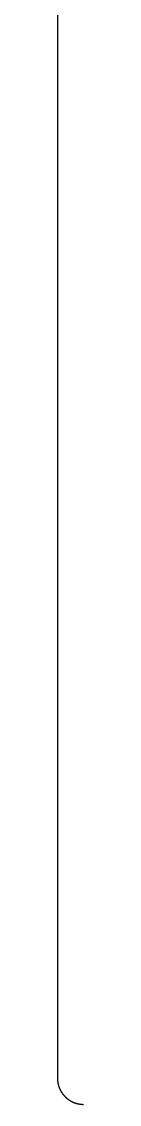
# Model space of a CAD drawing. Header units: millimetres. Extents: x 71 to 227, y -167 to -49.
# Drawn here: x 80.63 to 81.34, y -137.77 to -108.31 of the extents above; entities that cross this region are included whole.
import ezdxf

# ---------------------------------------------------------------- set-up
doc = ezdxf.new("R2010")
doc.units = ezdxf.units.MM
doc.layers.add('Edge.Cuts', color=254, linetype='CONTINUOUS', true_color=0xd0d2cd)

msp = doc.modelspace()

# ---------------------------------------------------------------- linework, layer by layer
at = {"layer": 'Edge.Cuts', "linetype": 'CONTINUOUS'}
for p, q in [((80.630534, -53.849845), (80.630534, -137.06037)), ((80.630534, -137.06037), (80.630574, -137.067903)), ((80.630574, -137.067903), (80.630694, -137.075428)), ((80.630694, -137.075428), (80.630893, -137.082945)), ((80.630893, -137.082945), (80.631172, -137.090453)), ((80.631172, -137.090453), (80.631531, -137.097951)), ((80.631531, -137.097951), (80.631969, -137.10544)), ((80.631969, -137.10544), (80.632487, -137.112918)), ((80.632487, -137.112918), (80.633084, -137.120386)), ((80.633084, -137.120386), (80.63376, -137.127843)), ((80.63376, -137.127843), (80.634515, -137.135288)), ((80.634515, -137.135288), (80.635349, -137.142721)), ((80.635349, -137.142721), (80.636263, -137.150142)), ((80.636263, -137.150142), (80.637255, -137.157549)), ((80.637255, -137.157549), (80.638326, -137.164943)), ((80.638326, -137.164943), (80.639475, -137.172323)), ((80.639475, -137.172323), (80.640704, -137.179689)), ((80.640704, -137.179689), (80.64201, -137.187039)), ((80.64201, -137.187039), (80.643395, -137.194374)), ((80.643395, -137.194374), (80.644858, -137.201692)), ((80.644858, -137.201692), (80.6464, -137.208994)), ((80.6464, -137.208994), (80.648019, -137.216279)), ((80.648019, -137.216279), (80.649716, -137.223545)), ((80.649716, -137.223545), (80.651491, -137.230793)), ((80.651491, -137.230793), (80.653344, -137.238022)), ((80.653344, -137.238022), (80.655274, -137.245231)), ((80.655274, -137.245231), (80.657281, -137.25242)), ((80.657281, -137.25242), (80.659365, -137.259588)), ((80.659365, -137.259588), (80.661526, -137.266735)), ((80.661526, -137.266735), (80.663764, -137.273859)), ((80.663764, -137.273859), (80.666079, -137.28096)), ((80.666079, -137.28096), (80.66847, -137.288038)), ((80.66847, -137.288038), (80.670937, -137.295092)), ((80.670937, -137.295092), (80.67348, -137.30212)), ((80.67348, -137.30212), (80.676099, -137.309123)), ((80.676099, -137.309123), (80.678793, -137.3161)), ((80.678793, -137.3161), (80.681563, -137.32305)), ((80.681563, -137.32305), (80.684407, -137.329972)), ((80.684407, -137.329972), (80.687326, -137.336866)), ((80.687326, -137.336866), (80.69032, -137.343731)), ((80.69032, -137.343731), (80.693388, -137.350565)), ((80.693388, -137.350565), (80.69653, -137.357369)), ((80.69653, -137.357369), (80.699745, -137.364142)), ((80.699745, -137.364142), (80.703033, -137.370883)), ((80.703033, -137.370883), (80.706395, -137.377591)), ((80.706395, -137.377591), (80.709829, -137.384265)), ((80.709829, -137.384265), (80.713335, -137.390905)), ((80.713335, -137.390905), (80.716913, -137.39751)), ((80.716913, -137.39751), (80.720563, -137.404079)), ((80.720563, -137.404079), (80.724283, -137.410611)), ((80.724283, -137.410611), (80.728075, -137.417106)), ((80.728075, -137.417106), (80.731936, -137.423562)), ((80.731936, -137.423562), (80.735867, -137.429979)), ((80.735867, -137.429979), (80.739868, -137.436357)), ((80.739868, -137.436357), (80.743938, -137.442694)), ((80.743938, -137.442694), (80.748076, -137.44899)), ((80.748076, -137.44899), (80.752282, -137.455243)), ((80.752282, -137.455243), (80.756555, -137.461454)), ((80.756555, -137.461454), (80.760896, -137.46762)), ((80.760896, -137.46762), (80.765302, -137.473742)), ((80.765302, -137.473742), (80.769775, -137.479819)), ((80.769775, -137.479819), (80.774313, -137.48585)), ((80.774313, -137.48585), (80.778916, -137.491834)), ((80.778916, -137.491834), (80.783583, -137.49777)), ((80.783583, -137.49777), (80.788314, -137.503658)), ((80.788314, -137.503658), (80.793108, -137.509496)), ((80.793108, -137.509496), (80.797964, -137.515285)), ((80.797964, -137.515285), (80.802882, -137.521022)), ((80.802882, -137.521022), (80.807861, -137.526709)), ((80.807861, -137.526709), (80.812901, -137.532343)), ((80.812901, -137.532343), (80.818001, -137.537924)), ((80.818001, -137.537924), (80.82316, -137.543451)), ((80.82316, -137.543451), (80.828377, -137.548923)), ((80.828377, -137.548923), (80.833653, -137.554341)), ((80.833653, -137.554341), (80.838985, -137.559702)), ((80.838985, -137.559702), (80.841673, -137.562362)), ((80.841673, -137.562362), (80.844374, -137.565007)), ((80.844374, -137.565007), (80.84709, -137.567638)), ((80.84709, -137.567638), (80.849819, -137.570255)), ((80.849819, -137.570255), (80.852562, -137.572857)), ((80.852562, -137.572857), (80.855319, -137.575445)), ((80.855319, -137.575445), (80.85809, -137.578017)), ((80.85809, -137.578017), (80.860874, -137.580575)), ((80.860874, -137.580575), (80.863671, -137.583118)), ((80.863671, -137.583118), (80.866481, -137.585647)), ((80.866481, -137.585647), (80.869305, -137.58816)), ((80.869305, -137.58816), (80.872142, -137.590658)), ((80.872142, -137.590658), (80.874992, -137.593141)), ((80.874992, -137.593141), (80.877855, -137.595609)), ((80.877855, -137.595609), (80.880731, -137.598061)), ((80.880731, -137.598061), (80.883619, -137.600498)), ((80.883619, -137.600498), (80.88652, -137.60292)), ((80.88652, -137.60292), (80.889434, -137.605326)), ((80.889434, -137.605326), (80.89236, -137.607716)), ((80.89236, -137.607716), (80.895299, -137.61009)), ((80.895299, -137.61009), (80.89825, -137.612449)), ((80.89825, -137.612449), (80.901213, -137.614792)), ((80.901213, -137.614792), (80.904188, -137.617119)), ((80.904188, -137.617119), (80.907175, -137.61943)), ((80.907175, -137.61943), (80.910174, -137.621724)), ((80.910174, -137.621724), (80.913185, -137.624003)), ((80.913185, -137.624003), (80.916207, -137.626265)), ((80.916207, -137.626265), (80.919242, -137.628511)), ((80.919242, -137.628511), (80.922287, -137.630741)), ((80.922287, -137.630741), (80.925344, -137.632954)), ((80.925344, -137.632954), (80.928412, -137.63515)), ((80.928412, -137.63515), (80.931492, -137.637331)), ((80.931492, -137.637331), (80.934582, -137.639494)), ((80.934582, -137.639494), (80.937684, -137.641641)), ((80.937684, -137.641641), (80.940796, -137.64377)), ((80.940796, -137.64377), (80.94392, -137.645884)), ((80.94392, -137.645884), (80.947053, -137.64798)), ((80.947053, -137.64798), (80.950198, -137.650059)), ((80.950198, -137.650059), (80.953353, -137.652121)), ((80.953353, -137.652121), (80.956519, -137.654166)), ((80.956519, -137.654166), (80.959694, -137.656194)), ((80.959694, -137.656194), (80.962881, -137.658205)), ((80.962881, -137.658205), (80.966076, -137.660198)), ((80.966076, -137.660198), (80.969283, -137.662174)), ((80.969283, -137.662174), (80.972499, -137.664132)), ((80.972499, -137.664132), (80.975725, -137.666074)), ((80.975725, -137.666074), (80.97896, -137.667997)), ((80.97896, -137.667997), (80.982206, -137.669904)), ((80.982206, -137.669904), (80.985461, -137.671792)), ((80.985461, -137.671792), (80.988725, -137.673663)), ((80.988725, -137.673663), (80.991998, -137.675516)), ((80.991998, -137.675516), (80.995282, -137.677351)), ((80.995282, -137.677351), (80.998573, -137.679169)), ((80.998573, -137.679169), (81.001875, -137.680969)), ((81.001875, -137.680969), (81.005184, -137.68275)), ((81.005184, -137.68275), (81.008504, -137.684514)), ((81.008504, -137.684514), (81.01183, -137.686259)), ((81.01183, -137.686259), (81.015167, -137.687987)), ((81.015167, -137.687987), (81.018511, -137.689696)), ((81.018511, -137.689696), (81.021865, -137.691388)), ((81.021865, -137.691388), (81.025226, -137.693061)), ((81.025226, -137.693061), (81.028597, -137.694716)), ((81.028597, -137.694716), (81.031974, -137.696353)), ((81.031974, -137.696353), (81.035361, -137.697971)), ((81.035361, -137.697971), (81.038754, -137.699571)), ((81.038754, -137.699571), (81.042157, -137.701153)), ((81.042157, -137.701153), (81.045566, -137.702715)), ((81.045566, -137.702715), (81.048984, -137.70426)), ((81.048984, -137.70426), (81.052408, -137.705786)), ((81.052408, -137.705786), (81.055842, -137.707294)), ((81.055842, -137.707294), (81.059281, -137.708782)), ((81.059281, -137.708782), (81.062729, -137.710253)), ((81.062729, -137.710253), (81.066183, -137.711704)), ((81.066183, -137.711704), (81.069645, -137.713137)), ((81.069645, -137.713137), (81.073113, -137.714551)), ((81.073113, -137.714551), (81.07659, -137.715947)), ((81.07659, -137.715947), (81.080072, -137.717323)), ((81.080072, -137.717323), (81.083562, -137.718681)), ((81.083562, -137.718681), (81.087057, -137.720019)), ((81.087057, -137.720019), (81.090561, -137.72134)), ((81.090561, -137.72134), (81.094069, -137.72264)), ((81.094069, -137.72264), (81.097586, -137.723923)), ((81.097586, -137.723923), (81.101107, -137.725185)), ((81.101107, -137.725185), (81.104636, -137.726429)), ((81.104636, -137.726429), (81.10817, -137.727654)), ((81.10817, -137.727654), (81.111711, -137.72886)), ((81.111711, -137.72886), (81.115257, -137.730046)), ((81.115257, -137.730046), (81.118811, -137.731214)), ((81.118811, -137.731214), (81.122368, -137.732362)), ((81.122368, -137.732362), (81.125933, -137.733492)), ((81.125933, -137.733492), (81.129502, -137.734602)), ((81.129502, -137.734602), (81.133078, -137.735693)), ((81.133078, -137.735693), (81.136658, -137.736764)), ((81.136658, -137.736764), (81.140245, -137.737817)), ((81.140245, -137.737817), (81.143836, -137.738849)), ((81.143836, -137.738849), (81.147434, -137.739863)), ((81.147434, -137.739863), (81.151035, -137.740857)), ((81.151035, -137.740857), (81.154643, -137.741832)), ((81.154643, -137.741832), (81.158254, -137.742787)), ((81.158254, -137.742787), (81.161873, -137.743724)), ((81.161873, -137.743724), (81.165494, -137.74464)), ((81.165494, -137.74464), (81.169122, -137.745538)), ((81.169122, -137.745538), (81.172752, -137.746415)), ((81.172752, -137.746415), (81.17639, -137.747274)), ((81.17639, -137.747274), (81.180029, -137.748112)), ((81.180029, -137.748112), (81.183676, -137.748932)), ((81.183676, -137.748932), (81.187324, -137.749731)), ((81.187324, -137.749731), (81.190979, -137.750512)), ((81.190979, -137.750512), (81.194637, -137.751272)), ((81.194637, -137.751272), (81.1983, -137.752014)), ((81.1983, -137.752014), (81.201966, -137.752735)), ((81.201966, -137.752735), (81.205638, -137.753437)), ((81.205638, -137.753437), (81.209311, -137.754119)), ((81.209311, -137.754119), (81.212991, -137.754782)), ((81.212991, -137.754782), (81.216672, -137.755424)), ((81.216672, -137.755424), (81.22036, -137.756048)), ((81.22036, -137.756048), (81.224049, -137.756651)), ((81.224049, -137.756651), (81.227744, -137.757235)), ((81.227744, -137.757235), (81.231439, -137.757799)), ((81.231439, -137.757799), (81.235142, -137.758344)), ((81.235142, -137.758344), (81.238844, -137.758868)), ((81.238844, -137.758868), (81.242553, -137.759373)), ((81.242553, -137.759373), (81.246263, -137.759858)), ((81.246263, -137.759858), (81.249978, -137.760324)), ((81.249978, -137.760324), (81.253694, -137.760769)), ((81.253694, -137.760769), (81.257416, -137.761195)), ((81.257416, -137.761195), (81.261138, -137.761601)), ((81.261138, -137.761601), (81.264866, -137.761988)), ((81.264866, -137.761988), (81.268595, -137.762354)), ((81.268595, -137.762354), (81.272328, -137.7627)), ((81.272328, -137.7627), (81.276062, -137.763027)), ((81.276062, -137.763027), (81.279802, -137.763334)), ((81.279802, -137.763334), (81.283541, -137.763621)), ((81.283541, -137.763621), (81.287286, -137.763888)), ((81.287286, -137.763888), (81.29103, -137.764135)), ((81.29103, -137.764135), (81.29478, -137.764362)), ((81.29478, -137.764362), (81.29853, -137.764569)), ((81.29853, -137.764569), (81.302284, -137.764757)), ((81.302284, -137.764757), (81.306039, -137.764924)), ((81.306039, -137.764924), (81.309798, -137.765072)), ((81.309798, -137.765072), (81.313557, -137.765199)), ((81.313557, -137.765199), (81.317321, -137.765307)), ((81.317321, -137.765307), (81.321085, -137.765394)), ((81.321085, -137.765394), (81.324853, -137.765462)), ((81.324853, -137.765462), (81.32862, -137.76551)), ((81.32862, -137.76551), (81.332393, -137.765537)), ((81.332393, -137.765537), (81.335706, -137.765545))]:
    msp.add_line(p, q, dxfattribs=at)

doc.saveas('drawing.dxf')
